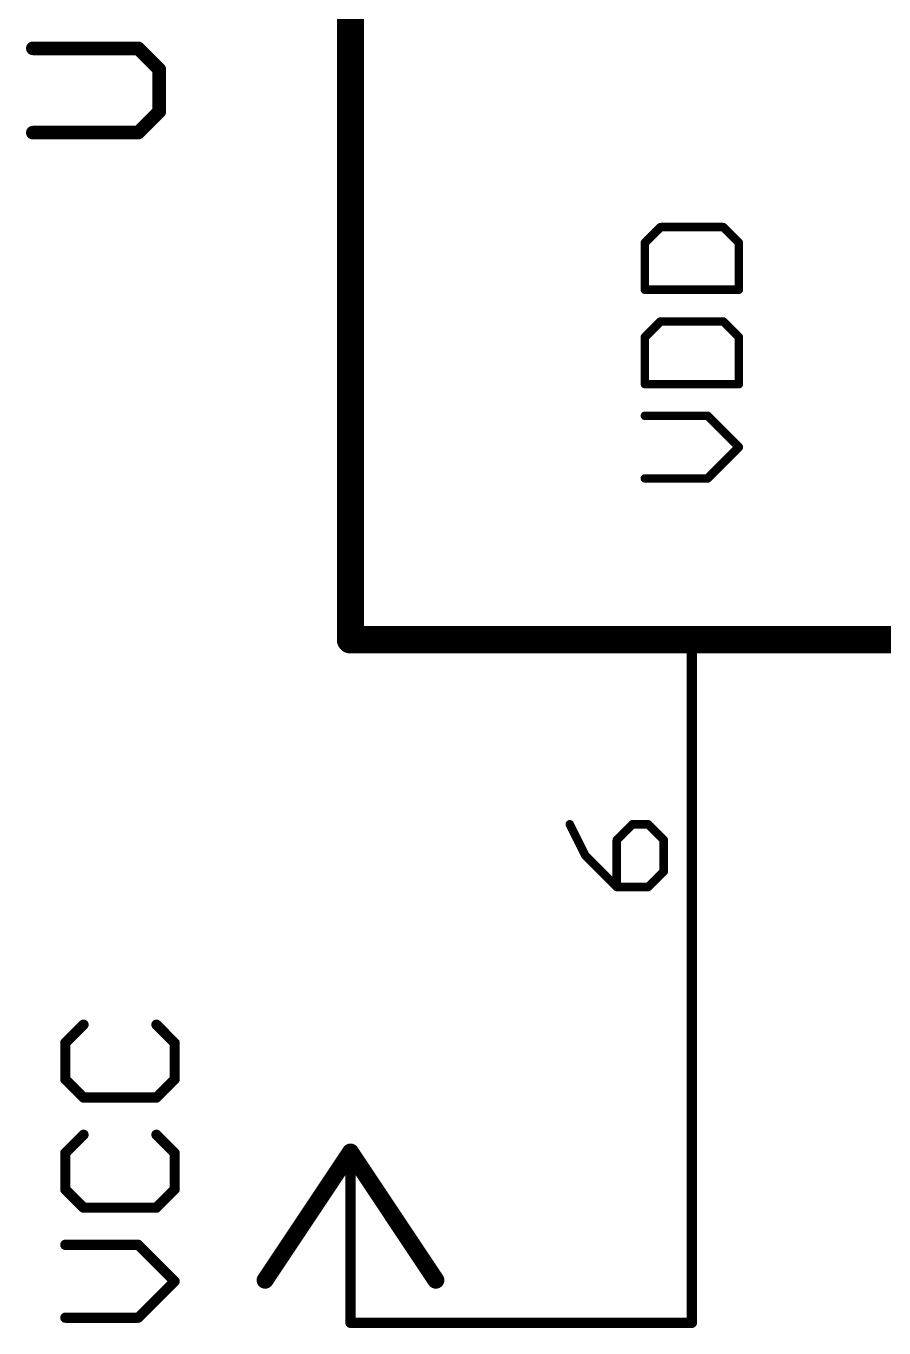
# Model space of a CAD drawing. Extents: x -48 to 226, y 23 to 111.
# Drawn here: x 162.81 to 175.58, y 32.94 to 52.31 of the extents above; entities that cross this region are included whole.
import ezdxf

# ---------------------------------------------------------------- set-up
doc = ezdxf.new("R2010")
doc.units = 0
for name, color, linetype in [('91', 94, 'CONTINUOUS'), ('94', 14, 'CONTINUOUS'), ('95', 251, 'CONTINUOUS'), ('96', 251, 'CONTINUOUS')]:
    doc.layers.add(name, color=color, linetype=linetype)

msp = doc.modelspace()

# ---------------------------------------------------------------- linework, layer by layer
at = {"layer": '91', "const_width": 0.1524}
for points in [[(172.72, 33.02), (172.72, 38.1)], [(167.64, 33.02), (172.72, 33.02)]]:
    msp.add_lwpolyline(points, dxfattribs=at)
at = {"layer": '91', "const_width": 0.0762}
for points in [[(172.7581, 38.1, 1), (172.6819, 38.1)], [(167.64, 33.0581, 1), (167.64, 32.9819)], [(172.6819, 33.02, 1), (172.7581, 33.02)], [(172.72, 32.9819, 1), (172.72, 33.0581)]]:
    msp.add_lwpolyline(points, format="xyb", dxfattribs=at)
at = {"layer": '94'}
for points, const_width in [([(167.64, 68.58), (167.64, 43.18)], 0.4064), ([(167.64, 43.18), (218.44, 43.18)], 0.4064), ([(172.72, 38.1), (172.72, 43.18)], 0.1524), ([(167.64, 35.56), (166.37, 33.655)], 0.254), ([(168.91, 33.655), (167.64, 35.56)], 0.254), ([(167.64, 33.02), (167.64, 35.56)], 0.1524)]:
    msp.add_lwpolyline(points, dxfattribs=dict(at, const_width=const_width))
for points, const_width in [([(167.64, 43.2816, 1), (167.64, 43.0784)], 0.2032), ([(167.5384, 43.18, 1), (167.7416, 43.18)], 0.2032), ([(172.7581, 43.18, 1), (172.6819, 43.18)], 0.0762), ([(172.6819, 38.1, 1), (172.7581, 38.1)], 0.0762), ([(167.6928, 35.5952, 1), (167.5872, 35.5248)], 0.127), ([(167.6928, 35.5248, 1), (167.5872, 35.5952)], 0.127), ([(167.6781, 35.56, 1), (167.6019, 35.56)], 0.0762), ([(166.3172, 33.6902, 1), (166.4228, 33.6198)], 0.127), ([(168.8572, 33.6198, 1), (168.9628, 33.6902)], 0.127), ([(167.6019, 33.02, 1), (167.6781, 33.02)], 0.0762)]:
    msp.add_lwpolyline(points, format="xyb", dxfattribs=dict(at, const_width=const_width))
at = {"layer": '95'}
for points, const_width in [([(164.4817, 51.9779), (162.914, 51.9779)], 0.2032), ([(164.7952, 51.6644), (164.4817, 51.9779)], 0.2032), ([(164.7952, 51.0373), (164.7952, 51.6644)], 0.2032), ([(164.4817, 50.7238), (164.7952, 51.0373)], 0.2032), ([(162.914, 50.7238), (164.4817, 50.7238)], 0.2032), ([(172.2533, 49.319), (172.0203, 49.086)], 0.127), ([(173.1855, 49.319), (172.2533, 49.319)], 0.127), ([(173.4185, 49.086), (173.1855, 49.319)], 0.127), ([(172.0203, 49.086), (172.0203, 48.3869)], 0.127), ([(173.4185, 48.3869), (173.4185, 49.086)], 0.127), ([(172.0203, 48.3869), (173.4185, 48.3869)], 0.127), ([(172.2533, 47.9157), (172.0203, 47.6827)], 0.127), ([(173.1855, 47.9157), (172.2533, 47.9157)], 0.127), ([(173.4185, 47.6827), (173.1855, 47.9157)], 0.127), ([(172.0203, 47.6827), (172.0203, 46.9836)], 0.127), ([(173.4185, 46.9836), (173.4185, 47.6827)], 0.127), ([(172.0203, 46.9836), (173.4185, 46.9836)], 0.127), ([(172.9524, 46.5124), (172.0203, 46.5124)], 0.127), ([(173.4185, 46.0464), (172.9524, 46.5124)], 0.127), ([(172.9524, 45.5803), (173.4185, 46.0464)], 0.127), ([(172.0203, 45.5803), (172.9524, 45.5803)], 0.127), ([(170.9027, 40.4355), (171.1357, 39.9695)], 0.127), ([(171.8348, 40.4355), (171.6018, 40.2025)], 0.127), ([(172.0679, 40.4355), (171.8348, 40.4355)], 0.127), ([(172.3009, 40.2025), (172.0679, 40.4355)], 0.127), ([(171.6018, 40.2025), (171.6018, 39.5034)], 0.127), ([(172.3009, 39.7365), (172.3009, 40.2025)], 0.127), ([(171.1357, 39.9695), (171.6018, 39.5034)], 0.127), ([(172.0679, 39.5034), (172.3009, 39.7365)], 0.127), ([(171.6018, 39.5034), (172.0679, 39.5034)], 0.127)]:
    msp.add_lwpolyline(points, dxfattribs=dict(at, const_width=const_width))
for points, const_width in [([(162.914, 52.0287, 1), (162.914, 51.9271)], 0.1016), ([(164.5176, 52.0139, 1), (164.4457, 51.942)], 0.1016), ([(164.4817, 51.9271, 1), (164.4817, 52.0287)], 0.1016), ([(164.846, 51.6644, 1), (164.7444, 51.6644)], 0.1016), ([(164.7593, 51.6285, 1), (164.8311, 51.7003)], 0.1016), ([(164.8311, 51.0014, 1), (164.7593, 51.0733)], 0.1016), ([(164.7444, 51.0373, 1), (164.846, 51.0373)], 0.1016), ([(162.914, 50.7746, 1), (162.914, 50.673)], 0.1016), ([(164.4457, 50.7597, 1), (164.5176, 50.6879)], 0.1016), ([(164.4817, 50.673, 1), (164.4817, 50.7746)], 0.1016), ([(172.2533, 49.3507, 1), (172.2533, 49.2872)], 0.0635), ([(172.2758, 49.2965, 1), (172.2309, 49.3414)], 0.0635), ([(173.2079, 49.3414, 1), (173.163, 49.2965)], 0.0635), ([(173.1855, 49.2872, 1), (173.1855, 49.3507)], 0.0635), ([(172.0521, 49.086, 1), (171.9886, 49.086)], 0.0635), ([(171.9979, 49.1084, 1), (172.0428, 49.0635)], 0.0635), ([(173.4502, 49.086, 1), (173.3868, 49.086)], 0.0635), ([(173.396, 49.0635, 1), (173.441, 49.1084)], 0.0635), ([(172.0203, 48.4186, 1), (172.0203, 48.3551)], 0.0635), ([(171.9886, 48.3869, 1), (172.0521, 48.3869)], 0.0635), ([(173.3868, 48.3869, 1), (173.4502, 48.3869)], 0.0635), ([(173.4185, 48.3551, 1), (173.4185, 48.4186)], 0.0635), ([(172.2533, 47.9475, 1), (172.2533, 47.884)], 0.0635), ([(172.2758, 47.8933, 1), (172.2309, 47.9382)], 0.0635), ([(173.2079, 47.9382, 1), (173.163, 47.8933)], 0.0635), ([(173.1855, 47.884, 1), (173.1855, 47.9475)], 0.0635), ([(172.0521, 47.6827, 1), (171.9886, 47.6827)], 0.0635), ([(171.9979, 47.7051, 1), (172.0428, 47.6602)], 0.0635), ([(173.4502, 47.6827, 1), (173.3868, 47.6827)], 0.0635), ([(173.396, 47.6602, 1), (173.441, 47.7051)], 0.0635), ([(172.0203, 47.0153, 1), (172.0203, 46.9518)], 0.0635), ([(171.9886, 46.9836, 1), (172.0521, 46.9836)], 0.0635), ([(173.3868, 46.9836, 1), (173.4502, 46.9836)], 0.0635), ([(173.4185, 46.9518, 1), (173.4185, 47.0153)], 0.0635), ([(172.0203, 46.5442, 1), (172.0203, 46.4807)], 0.0635), ([(172.9749, 46.5349, 1), (172.93, 46.49)], 0.0635), ([(172.9524, 46.4807, 1), (172.9524, 46.5442)], 0.0635), ([(173.441, 46.0239, 1), (173.396, 46.0688)], 0.0635), ([(173.396, 46.0239, 1), (173.441, 46.0688)], 0.0635), ([(172.0203, 45.6121, 1), (172.0203, 45.5485)], 0.0635), ([(172.93, 45.6028, 1), (172.9749, 45.5578)], 0.0635), ([(172.9524, 45.5485, 1), (172.9524, 45.6121)], 0.0635), ([(170.9311, 40.4497, 1), (170.8743, 40.4214)], 0.0635), ([(171.8348, 40.4673, 1), (171.8348, 40.4038)], 0.0635), ([(171.8573, 40.4131, 1), (171.8124, 40.458)], 0.0635), ([(172.0903, 40.458, 1), (172.0454, 40.4131)], 0.0635), ([(172.0679, 40.4038, 1), (172.0679, 40.4673)], 0.0635), ([(171.6336, 40.2025, 1), (171.5701, 40.2025)], 0.0635), ([(171.5794, 40.225, 1), (171.6243, 40.1801)], 0.0635), ([(172.3327, 40.2025, 1), (172.2692, 40.2025)], 0.0635), ([(172.2784, 40.1801, 1), (172.3234, 40.225)], 0.0635), ([(171.1582, 39.9919, 1), (171.1133, 39.947)], 0.0635), ([(171.1073, 39.9553, 1), (171.1641, 39.9837)], 0.0635), ([(172.2692, 39.7365, 1), (172.3327, 39.7365)], 0.0635), ([(172.3234, 39.714, 1), (172.2784, 39.7589)], 0.0635), ([(171.6018, 39.5352, 1), (171.6018, 39.4717)], 0.0635), ([(171.5701, 39.5034, 1), (171.6336, 39.5034)], 0.0635), ([(171.5794, 39.481, 1), (171.6243, 39.5259)], 0.0635), ([(172.0454, 39.5259, 1), (172.0903, 39.481)], 0.0635), ([(172.0679, 39.4717, 1), (172.0679, 39.5352)], 0.0635)]:
    msp.add_lwpolyline(points, format="xyb", dxfattribs=dict(at, const_width=const_width))
at = {"layer": '96', "const_width": 0.1524}
for points in [[(163.668, 37.4552), (163.3968, 37.184)], [(165.0238, 37.184), (164.7526, 37.4552)], [(163.3968, 37.184), (163.3968, 36.6417)], [(165.0238, 36.6417), (165.0238, 37.184)], [(163.3968, 36.6417), (163.668, 36.3705)], [(164.7526, 36.3705), (165.0238, 36.6417)], [(163.668, 36.3705), (164.7526, 36.3705)], [(163.668, 35.818), (163.3968, 35.5468)], [(165.0238, 35.5468), (164.7526, 35.818)], [(163.3968, 35.5468), (163.3968, 35.0045)], [(165.0238, 35.0045), (165.0238, 35.5468)], [(163.3968, 35.0045), (163.668, 34.7334)], [(164.7526, 34.7334), (165.0238, 35.0045)], [(163.668, 34.7334), (164.7526, 34.7334)], [(164.4815, 34.1809), (163.3968, 34.1809)], [(165.0238, 33.6385), (164.4815, 34.1809)], [(164.4815, 33.0962), (165.0238, 33.6385)], [(163.3968, 33.0962), (164.4815, 33.0962)]]:
    msp.add_lwpolyline(points, dxfattribs=at)
at = {"layer": '96', "const_width": 0.0762}
for points in [[(163.6949, 37.4282, 1), (163.641, 37.4821)], [(164.7796, 37.4821, 1), (164.7257, 37.4282)], [(163.4349, 37.184, 1), (163.3587, 37.184)], [(163.3699, 37.2109, 1), (163.4238, 37.1571)], [(165.0619, 37.184, 1), (164.9857, 37.184)], [(164.9969, 37.1571, 1), (165.0507, 37.2109)], [(163.4238, 36.6686, 1), (163.3699, 36.6147)], [(163.3587, 36.6417, 1), (163.4349, 36.6417)], [(164.9857, 36.6417, 1), (165.0619, 36.6417)], [(165.0507, 36.6147, 1), (164.9969, 36.6686)], [(163.668, 36.4086, 1), (163.668, 36.3324)], [(163.641, 36.3436, 1), (163.6949, 36.3975)], [(164.7257, 36.3975, 1), (164.7796, 36.3436)], [(164.7526, 36.3324, 1), (164.7526, 36.4086)], [(163.6949, 35.7911, 1), (163.641, 35.845)], [(164.7796, 35.845, 1), (164.7257, 35.7911)], [(163.4349, 35.5468, 1), (163.3587, 35.5468)], [(163.3699, 35.5738, 1), (163.4238, 35.5199)], [(165.0619, 35.5468, 1), (164.9857, 35.5468)], [(164.9969, 35.5199, 1), (165.0507, 35.5738)], [(163.4238, 35.0315, 1), (163.3699, 34.9776)], [(165.0507, 34.9776, 1), (164.9969, 35.0315)], [(163.3587, 35.0045, 1), (163.4349, 35.0045)], [(164.9857, 35.0045, 1), (165.0619, 35.0045)], [(163.668, 34.7715, 1), (163.668, 34.6953)], [(163.641, 34.7064, 1), (163.6949, 34.7603)], [(164.7257, 34.7603, 1), (164.7796, 34.7064)], [(164.7526, 34.6953, 1), (164.7526, 34.7715)], [(163.3968, 34.219, 1), (163.3968, 34.1428)], [(164.5084, 34.2078, 1), (164.4545, 34.1539)], [(164.4815, 34.1428, 1), (164.4815, 34.219)], [(165.0507, 33.6116, 1), (164.9969, 33.6655)], [(164.9969, 33.6116, 1), (165.0507, 33.6655)], [(163.3968, 33.1343, 1), (163.3968, 33.0581)], [(164.4545, 33.1231, 1), (164.5084, 33.0693)], [(164.4815, 33.0581, 1), (164.4815, 33.1343)]]:
    msp.add_lwpolyline(points, format="xyb", dxfattribs=at)

doc.saveas('drawing.dxf')
